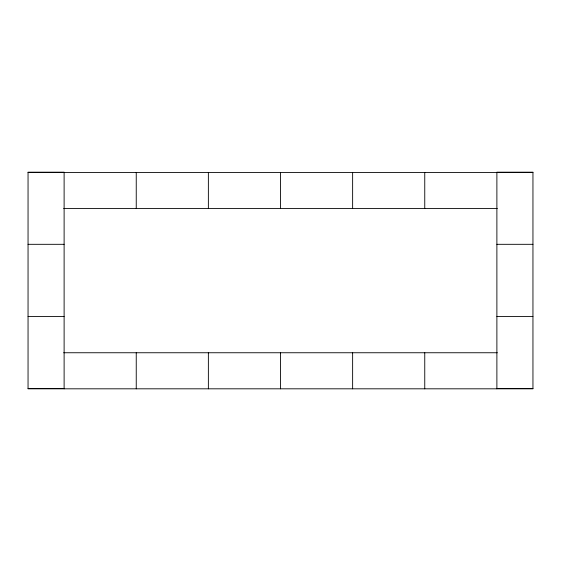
<?xml version="1.0" encoding="UTF-8"?>
<svg xmlns="http://www.w3.org/2000/svg" width="561" height="561" viewBox="0 0 561 561"><rect width="100%" height="100%" fill="white"/><g stroke="black" fill="none" stroke-linecap="round" stroke-linejoin="round"><path stroke-width="0.84" d="M28.05 172.43L532.95 172.43M63.681 208.496L497.319 208.496M28.05 244.315L64.115 244.315M496.885 244.315L532.95 244.315M28.05 316.439L64.115 316.439M496.885 316.439L532.95 316.439M63.681 352.75L497.319 352.75M28.05 388.57L64.115 388.57M496.885 388.57L532.95 388.57M496.885 388.815L496.885 172.185L532.95 172.185L532.95 388.815L28.05 388.815L28.05 172.185L64.115 172.185L64.115 388.815M424.754 172.43L424.754 208.496M424.754 352.75L424.754 388.815M352.631 172.43L352.631 208.496M352.631 352.75L352.631 388.815M280.5 172.43L280.5 208.496M280.5 352.75L280.5 388.815M208.369 172.43L208.369 208.496M208.369 352.75L208.369 388.815M136.246 172.43L136.246 208.496M136.246 352.75L136.246 388.815"/></g></svg>
